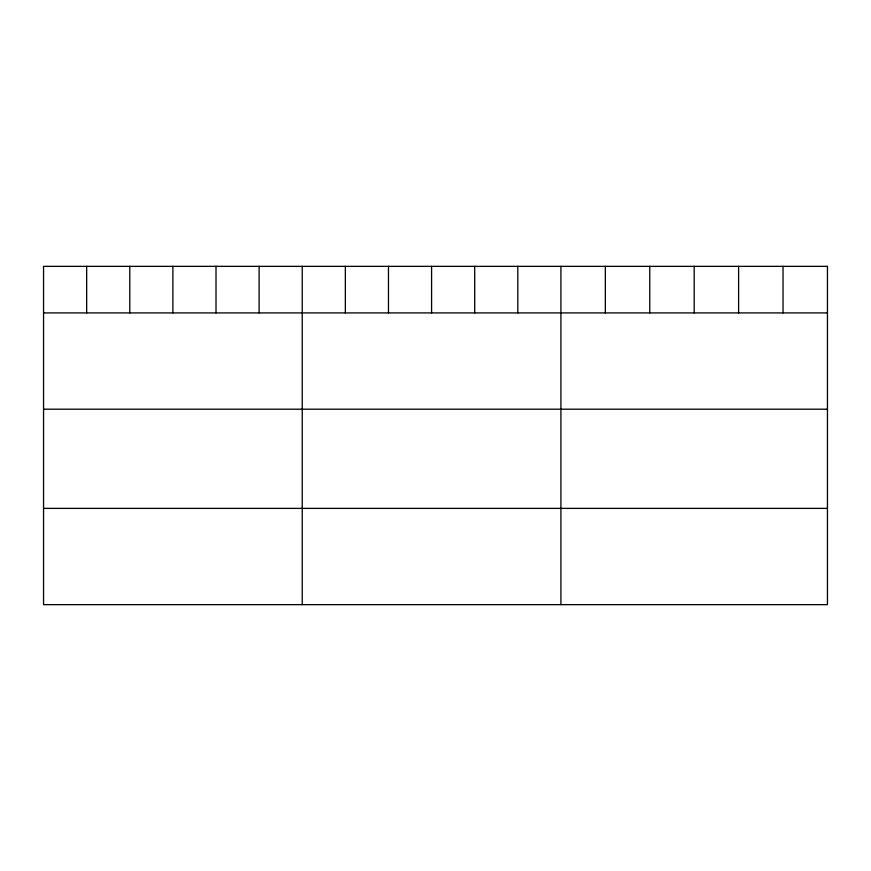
<?xml version="1.0" encoding="UTF-8"?>
<svg xmlns="http://www.w3.org/2000/svg" width="871" height="871" viewBox="0 0 871 871"><rect width="100%" height="100%" fill="white"/><g stroke="black" fill="none" stroke-linecap="round" stroke-linejoin="round"><path stroke-width="1.31" d="M43.55 312.918L827.45 312.918M43.55 409.196L827.45 409.196M43.55 508.381L827.45 508.381M783.029 266.352L783.029 312.918M738.608 266.352L738.608 312.918M694.187 266.352L694.187 312.918M649.766 266.352L649.766 312.918M605.345 266.352L605.345 312.918M560.924 266.352L560.924 604.648M517.81 266.352L517.81 312.918M474.695 266.352L474.695 312.918M431.581 266.352L431.581 312.918M388.466 266.352L388.466 312.918M345.352 266.352L345.352 312.918M302.237 266.352L302.237 604.648M259.123 266.352L259.123 312.918M216.008 266.352L216.008 312.918M172.894 266.352L172.894 312.918M129.779 266.352L129.779 312.918M86.665 266.352L86.665 312.918M827.45 266.352L43.55 266.352L43.55 604.648L827.45 604.648L827.45 266.352"/></g></svg>
